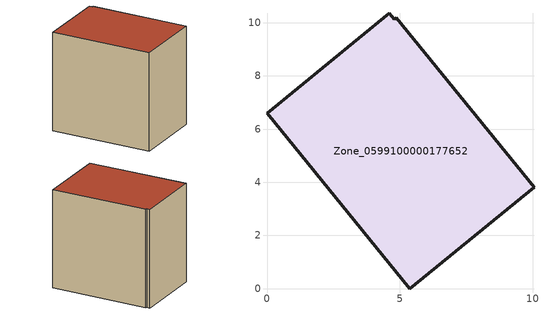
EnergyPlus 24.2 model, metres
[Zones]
Zone_0599100000177652
 floor ground (C_G): 4.85,10.18 10.04,3.8 5.36,0 0,6.6 4.61,10.35 4.78,10.13 z3.16
 wall outside (C_F): 5.36,0 10.04,3.8 4.85,10.18 4.78,10.13 4.61,10.35 0,6.6 5.36,0 z3.16:11.42
 roof outside (C_R): 10.04,3.8 4.85,10.18 4.78,10.13 4.61,10.35 0,6.6 5.36,0 z11.42
[BUILDING]
Pand.0599100000177652: North Axis=0; Terrain=City; Loads Convergence Tolerance Value=0.04; Temperature Convergence Tolerance Value=0.4; Solar Distribution=FullExterior; Maximum Number of Warmup Days=25; Minimum Number of Warmup Days=1
[Site:Location]
Rotterdam.The.Hague.AP_ZH_NLD Design_Conditions: Latitude=51.96; Longitude=4.45; Time Zone=1; Elevation=-4.5
[SITE:GROUNDTEMPERATURE:BUILDINGSURFACE]
18, 18, 18, 18, 18, 18, 18, 18, 18, 18, 18, 18
[MATERIAL] Thermal Absorptance=0.9; Solar Absorptance=0.7; Visible Absorptance=0.7
Name | Roughness | Thickness | Conductivity | Density | Specific Heat
G.TI.1946-1964 | MediumSmooth | 0.15 | 1 | 540 | 1210
F.TI.1946-1964 | Rough | 0.3 | 0.857143 | 1920 | 840
R.TI.1946-1964 | MediumRough | 0.2 | 0.277778 | 1500 | 1000
[CONSTRUCTION]
C_G: G.TI.1946-1964
C_F: F.TI.1946-1964
C_R: R.TI.1946-1964
[ZONE]
Zone_0599100000177652: Type=1; Multiplier=1; Ceiling Height=Autocalculate; Volume=Autocalculate; Floor Area=autocalculate; Part of Total Floor Area=Yes
[ZONEINFILTRATION:DESIGNFLOWRATE]
Infil_Zone_0599100000177652: Zone or ZoneList or Space or SpaceList=Zone_0599100000177652; Schedule=AlwaysOn; Design Flow Rate Calculation Method=Flow/Area; Flow Rate per Floor Area=0.003; Constant Term Coefficient=1; Temperature Term Coefficient=0; Velocity Term Coefficient=0; Velocity Squared Term Coefficient=0
[HVACTEMPLATE:ZONE:IDEALLOADSAIRSYSTEM]
Zone_0599100000177652: Maximum Heating Supply Air Temperature=50; Minimum Cooling Supply Air Temperature=13; Maximum Heating Supply Air Humidity Ratio=0.0156; Minimum Cooling Supply Air Humidity Ratio=0.0077; Heating Limit=NoLimit; Cooling Limit=NoLimit; Dehumidification Control Type=ConstantSensibleHeatRatio; Cooling Sensible Heat Ratio=0.7; Dehumidification Setpoint=60; Humidification Control Type=None; Humidification Setpoint=30; Outdoor Air Method=None; Outdoor Air Flow Rate per Person=0.00944; Outdoor Air Flow Rate per Zone Floor Area=0; Outdoor Air Flow Rate per Zone=0; Demand Controlled Ventilation Type=None; Outdoor Air Economizer Type=NoEconomizer; Heat Recovery Type=None; Sensible Heat Recovery Effectiveness=0.7; Latent Heat Recovery Effectiveness=0.65
[ZONECONTROL:THERMOSTAT]
ThermostatControl_Zone_0599100000177652: Zone or ZoneList=Zone_0599100000177652; Control Type Schedule=DualSetpointControlType; Control 1=Thermostat_Zone_0599100000177652; Temperature Difference Between Cutout And Setpoint=0
[THERMOSTATSETPOINT:DUALSETPOINT]
Thermostat_Zone_0599100000177652: Heating Setpoint Temperature Schedule=HeatingSetpoint_Zone_0599100000177652; Cooling Setpoint Temperature Schedule=CoolingSetpoint_Zone_0599100000177652
[SCHEDULE:COMPACT]
HeatingSetpoint_Zone_0599100000177652: Through: 12/31, For: AllDays, Until: 24:00, 21
CoolingSetpoint_Zone_0599100000177652: Through: 12/31, For: AllDays, Until: 24:00, 24
DualSetpointControlType: Through: 12/31, For: AllDays, Until: 24:00, 4
AlwaysOn: Through: 12/31, For: AllDays, Until: 24:00, 1
